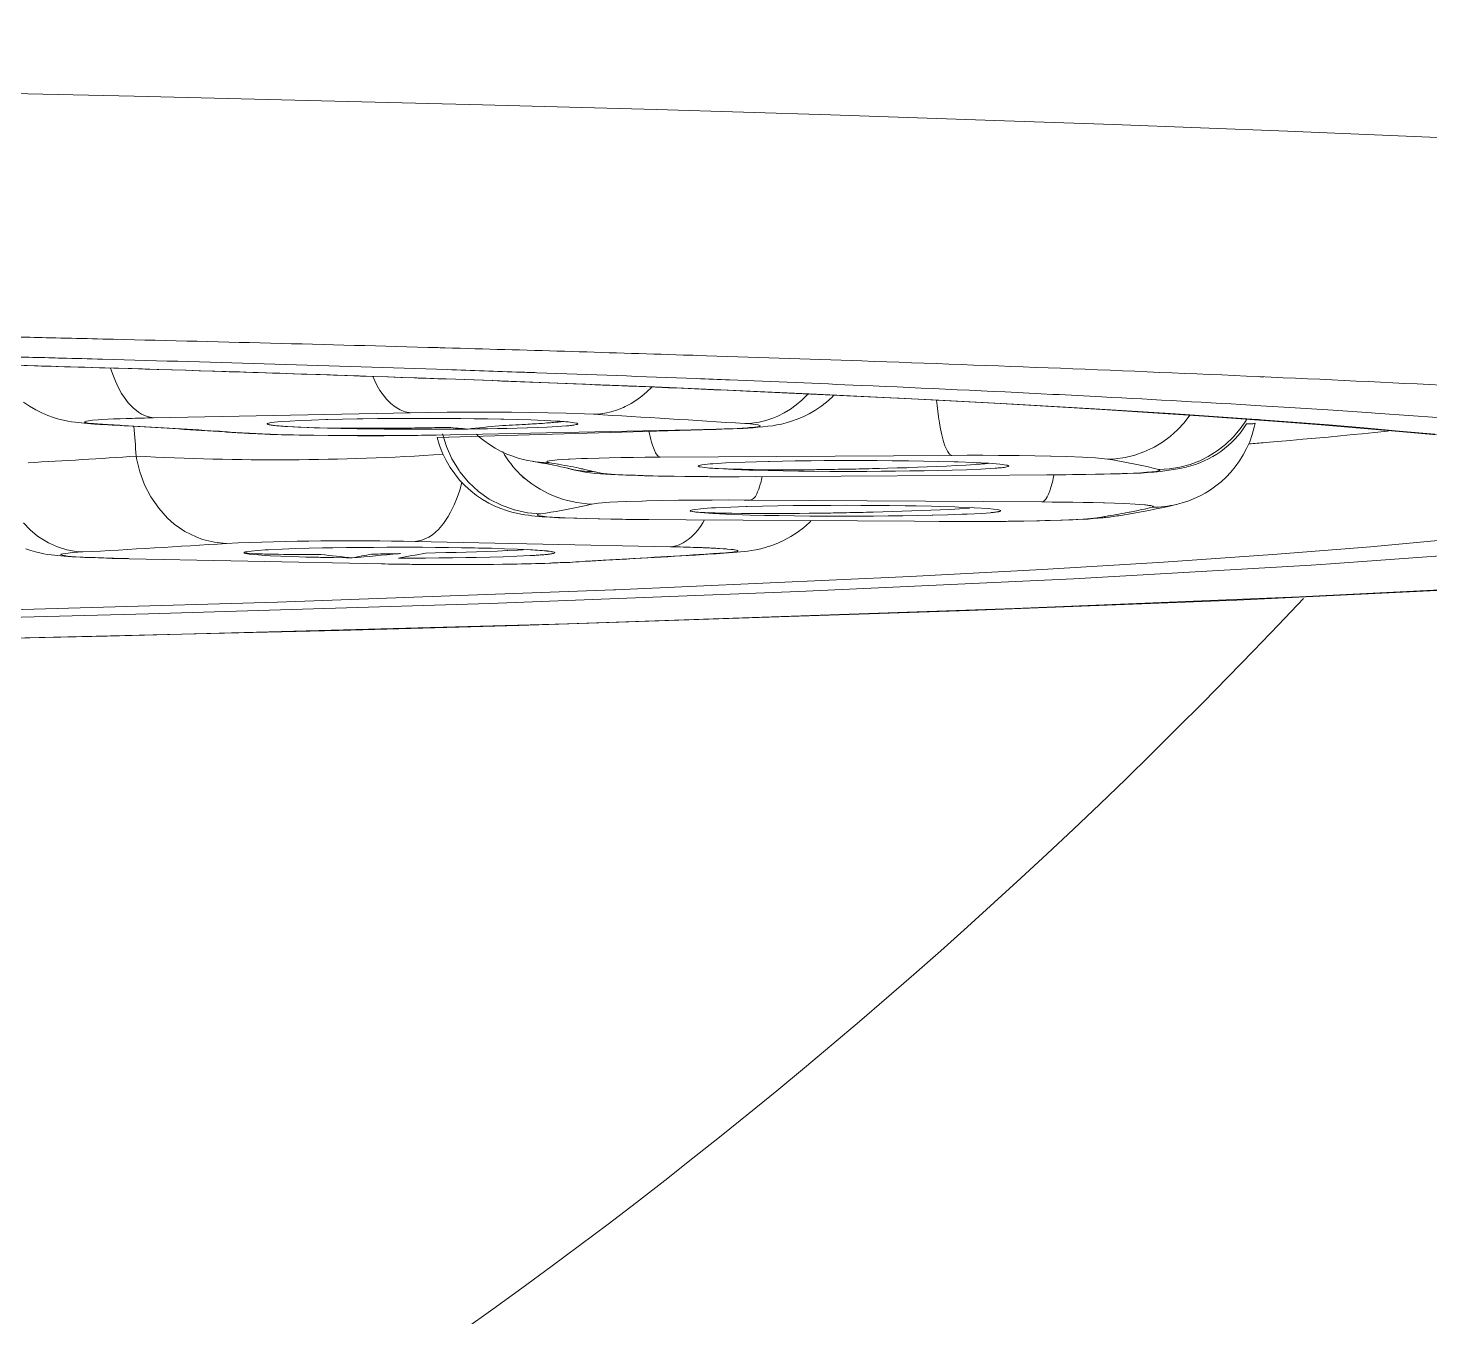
# Model space of a CAD drawing. Extents: x 0 to 1128, y 0 to 827.
# Drawn here: x 286.064 to 289.062, y 468.97 to 471.726 of the extents above; entities that cross this region are included whole.
import ezdxf

# ---------------------------------------------------------------- set-up
doc = ezdxf.new("R2010")
doc.units = 0
doc.header["$LTSCALE"] = 10
doc.header["$MEASUREMENT"] = 0
doc.layers.add('PDF_1', color=7, linetype='CONTINUOUS')
doc.layers.add('PDF_형상', color=7, linetype='CONTINUOUS')

msp = doc.modelspace()

# ---------------------------------------------------------------- linework, layer by layer
at = {"layer": 'PDF_1', "lineweight": 5}
for points in [[(289.129, 471.4892), (288.7569, 471.505), (288.3849, 471.5192), (288.1522, 471.5274), (287.7801, 471.5398), (287.4079, 471.5511), (287.0357, 471.5615), (286.6635, 471.571), (286.2913, 471.5798, 0.005762), (280.0471, 471.6441)], [(286.956, 471.0418, 0.000178), (286.9415, 471.0422, 0.00108), (286.2243, 471.0607), (286.2131, 471.061), (286.2019, 471.0612), (286.1906, 471.0615), (286.1794, 471.0617), (286.1682, 471.062), (286.157, 471.0623), (286.1458, 471.0625), (286.1346, 471.0628), (286.1234, 471.063), (286.1121, 471.0633, 0.000253), (285.9719, 471.0665, 0.000637), (285.8583, 471.069, 0.002618), (285.8377, 471.0694, 0.001055), (284.9504, 471.0867, 0.000427), (284.5317, 471.0936, 0.000218), (284.2079, 471.0984, 0.000429), (283.7075, 471.1051, 0.000171), (283.4948, 471.1076, 0.000336)], [(289.0719, 470.857), (288.9962, 470.864), (288.9204, 470.8707), (288.8446, 470.8769), (288.7687, 470.8828), (288.691, 470.8886), (288.5179, 470.9005), (288.3447, 470.9114), (288.1716, 470.9214), (287.9983, 470.9307), (287.9235, 470.9344), (287.7503, 470.9428), (287.577, 470.9507), (287.4036, 470.9582), (287.2303, 470.9652), (287.057, 470.9718), (286.9584, 470.9754, -0.000914), (287.2763, 470.963, 0.000013), (287.3193, 470.9613, -0.000603), (287.3782, 470.9589, -0.000868), (287.6008, 470.9493), (287.6907, 470.9452), (287.7993, 470.9401), (287.9079, 470.9348), (287.9267, 470.9339), (288.0353, 470.9283), (288.1439, 470.9225), (288.2525, 470.9164), (288.3611, 470.9099), (288.4696, 470.9031), (288.5781, 470.8959), (288.6866, 470.8882), (288.7458, 470.8838), (288.8293, 470.8773), (288.9128, 470.8704), (288.9962, 470.863), (289.0755, 470.8555)], [(289.1078, 470.8908), (289.0263, 470.8967), (288.9448, 470.9023), (288.9368, 470.9029), (288.8552, 470.9083), (288.7737, 470.9135), (288.7002, 470.918, 0.001901), (288.3605, 470.937, 0.000615), (288.2558, 470.9424, 0.001573), (287.8459, 470.9615, 0.000916), (287.5644, 470.9732, -0.000024), (287.4933, 470.976, 0.000851), (287.1524, 470.9886, 0.000484), (287.1183, 470.9898)], [(287.1183, 470.9898, -0.000003), (286.9606, 470.9952, 0.001446), (286.2235, 471.0175, 0.000002), (286.1356, 471.0199, -0.000709), (286.1089, 471.0206, 0.000141), (285.9719, 471.0242, 0.00055), (285.8399, 471.0275, 0.001269), (284.9488, 471.0472, 0.000464), (284.531, 471.055, -0.000623), (284.4727, 471.056, 0.00027), (284.2079, 471.0604, 0.00058), (283.7067, 471.0678, 0.000427), (283.4952, 471.0706, 0.000544), (283.067, 471.0757, 0.000755), (282.2965, 471.0831, 0.000426), (282.0018, 471.0853, 0.000436), (281.8798, 471.0861, 0.000766), (281.0363, 471.0903, -0.000307), (280.9192, 471.0907, 0.000359), (280.8188, 471.091, 0.000553), (280.3963, 471.0918, 0.000308), (280.1069, 471.092)], [(289.5283, 470.9377, 0.003853), (288.6961, 470.9803, 0.00236), (287.8472, 471.0137, 0.000728), (287.4931, 471.0256, 0.000048), (287.4661, 471.0265, 0.000951), (286.956, 471.0418)], [(286.9574, 470.9752, 0.000518), (286.8901, 470.9776, 0.001964), (285.9698, 471.0064, -0.002123), (286.9574, 470.9752)], [(286.0542, 470.9257), (286.0673, 470.9168), (286.0806, 470.909), (286.0939, 470.9025), (286.1065, 470.8971), (286.1186, 470.8929), (286.13, 470.8895), (286.1403, 470.887), (286.1493, 470.8852), (286.1573, 470.8838), (286.1647, 470.8827), (286.1716, 470.8819), (286.1781, 470.8812), (286.1846, 470.8805), (286.1916, 470.88), (286.1988, 470.8794), (286.2067, 470.8789), (286.2175, 470.8782, -0.000917), (286.2877, 470.8742, -0.00197), (286.4846, 470.862, 0.000576), (286.5154, 470.86, -0.003501), (286.5304, 470.8596)], [(286.5145, 470.86), (286.5154, 470.86), (286.5304, 470.8596), (286.5311, 470.8596), (286.5346, 470.8593), (286.5381, 470.8591), (286.541, 470.8589), (286.5444, 470.8587), (286.548, 470.8586), (286.5515, 470.8584), (286.555, 470.8582), (286.5585, 470.858), (286.5621, 470.8579), (286.5656, 470.8577), (286.5824, 470.8571), (286.6133, 470.8561), (286.6441, 470.8554), (286.675, 470.8549), (286.7059, 470.8545), (286.7199, 470.8543), (286.7508, 470.8542), (286.7817, 470.8541), (286.8126, 470.8541), (286.8435, 470.8543), (286.8744, 470.8545, 0.0022), (286.9372, 470.8553), (286.9328, 470.8554), (287.4825, 470.8664), (287.4869, 470.8662, 0.00251), (287.5082, 470.8669, 0.002884), (287.5526, 470.8683), (287.558, 470.8685), (287.5692, 470.8689), (287.5804, 470.8695), (287.5913, 470.8701), (287.6024, 470.8708), (287.6071, 470.8712), (287.6183, 470.8723), (287.6237, 470.873), (287.6275, 470.8738), (287.6295, 470.8746), (287.6299, 470.8754), (287.6286, 470.8761), (287.6286, 470.8761), (287.6255, 470.8769), (287.6207, 470.8776), (287.6143, 470.8784), (287.608, 470.879), (287.5968, 470.8798), (287.6121, 470.8808), (287.6272, 470.8831), (287.6421, 470.8866), (287.6568, 470.8915), (287.6674, 470.8959), (287.6812, 470.9028), (287.6944, 470.9108), (287.7068, 470.9198), (287.7186, 470.9296), (287.7295, 470.9403), (287.7321, 470.9431)], [(287.7874, 470.9406), (287.7835, 470.9366), (287.7715, 470.9259), (287.7592, 470.9163), (287.7467, 470.9079), (287.7341, 470.9006), (287.7215, 470.8944), (287.709, 470.8891), (287.6968, 470.8847), (287.6854, 470.8814), (287.6751, 470.8788), (287.6656, 470.8769), (287.6569, 470.8754, -0.024047), (287.572, 470.8687), (287.5479, 470.8678), (287.5348, 470.8674), (287.5062, 470.8667), (286.9387, 470.8502), (286.9438, 470.8331), (286.9503, 470.8167), (286.958, 470.801), (286.9667, 470.7861), (286.9765, 470.7721), (286.9871, 470.759), (286.9986, 470.747), (287.0107, 470.736), (287.0232, 470.7262), (287.0362, 470.7175), (287.0493, 470.7099), (287.0622, 470.7036), (287.0749, 470.6982), (287.0872, 470.6939), (287.0986, 470.6906), (287.1088, 470.6881), (287.1181, 470.6862), (287.1267, 470.6848), (287.1344, 470.6837), (287.1415, 470.6828), (287.1486, 470.6821), (287.156, 470.6814), (287.1634, 470.6808), (287.1713, 470.6802), (287.1799, 470.6797), (287.189, 470.6792), (287.1987, 470.6787), (287.2091, 470.6783), (287.2321, 470.6774), (287.2578, 470.6766), (287.286, 470.6759), (287.3166, 470.6753), (287.3494, 470.6749), (288.0814, 470.6704), (288.1195, 470.6705), (288.1558, 470.6708), (288.1899, 470.6713), (288.2212, 470.6719), (288.2498, 470.6726), (288.2755, 470.6733), (288.2982, 470.6742, 0.02206), (288.3847, 470.681), (288.3844, 470.681), (288.3801, 470.6804, -0.040495), (288.3501, 470.6785)], [(286.3325, 470.8922, 0.002496), (286.2807, 470.8909), (286.2739, 470.8907), (286.261, 470.8903), (286.2481, 470.8897), (286.2473, 470.8897), (286.2346, 470.8891), (286.2216, 470.8884), (286.2144, 470.8878), (286.2019, 470.8869), (286.1895, 470.8853), (286.1863, 470.8846), (286.1849, 470.8836), (286.1867, 470.8824), (286.188, 470.8819), (286.1925, 470.8811), (286.1989, 470.8804), (286.2042, 470.8798), (286.2298, 470.878, 0.000411), (286.2653, 470.876, -0.001931), (286.4674, 470.8638, -0.000672), (286.5147, 470.86), (286.5367, 470.8587), (286.5587, 470.8577), (286.582, 470.8568), (286.6063, 470.8561), (286.6318, 470.8555), (286.6582, 470.855), (286.7127, 470.8543), (286.7688, 470.854), (286.8254, 470.854), (286.8813, 470.8545), (286.9328, 470.8552)], [(286.9055, 470.8707, -0.001679), (286.8478, 470.87), (286.8298, 470.8699), (286.8069, 470.8698), (286.784, 470.8698), (286.7611, 470.8699), (286.7382, 470.8701), (286.7153, 470.8704), (286.7103, 470.8704), (286.6874, 470.8709), (286.6645, 470.8715), (286.6416, 470.8723), (286.6188, 470.8735), (286.6014, 470.8748), (286.5883, 470.8761), (286.5797, 470.8774), (286.577, 470.8781), (286.5756, 470.8788), (286.5753, 470.8794), (286.5762, 470.8801), (286.5782, 470.8808), (286.5814, 470.8815), (286.5857, 470.8822), (286.5911, 470.8828), (286.6053, 470.8841), (286.6237, 470.8853), (286.646, 470.8864), (286.6701, 470.8874), (286.7013, 470.8884), (286.7056, 470.8885), (286.7368, 470.8892), (286.7681, 470.8898), (286.7802, 470.89), (286.8114, 470.8904), (286.8426, 470.8906, -0.00241), (286.9096, 470.8909), (286.9321, 470.8909), (286.9607, 470.8907), (286.9894, 470.8905), (287.0181, 470.8902), (287.0468, 470.8898), (287.0754, 470.8893), (287.0816, 470.8892), (287.1103, 470.8885), (287.139, 470.8877), (287.1676, 470.8866), (287.1963, 470.885), (287.197, 470.885), (287.2014, 470.8847), (287.2057, 470.8844), (287.2101, 470.8841), (287.2145, 470.8837), (287.2149, 470.8837), (287.2194, 470.8833), (287.2237, 470.8829), (287.228, 470.8823), (287.2319, 470.8816), (287.2365, 470.8809), (287.2376, 470.8807), (287.2398, 470.8793), (287.2384, 470.8782), (287.2383, 470.8782), (287.236, 470.8776), (287.2337, 470.8771), (287.2335, 470.877), (287.2312, 470.8766), (287.2287, 470.8763), (287.2262, 470.876), (287.2256, 470.876), (287.2232, 470.8757), (287.2207, 470.8754), (287.2183, 470.8752), (287.2159, 470.875), (287.1956, 470.8735), (287.1745, 470.8723), (287.1533, 470.8714), (287.1321, 470.8707), (287.1313, 470.8707), (287.1101, 470.8701), (287.089, 470.8696), (287.0678, 470.8692), (287.0466, 470.8688), (287.0255, 470.8685), (287.0043, 470.8682, -0.001745), (286.9631, 470.8718, -0.001832), (286.9055, 470.8707)], [(286.2908, 470.8741, 0.000898), (286.2956, 470.8102, 0.029387), (286.9517, 470.8141)], [(287.2073, 470.8843), (287.2067, 470.8842), (287.2034, 470.8838), (287.2002, 470.8835), (287.1976, 470.8832), (287.1944, 470.8829), (287.1912, 470.8826), (287.188, 470.8823), (287.1847, 470.8821), (287.1815, 470.8818), (287.1783, 470.8815), (287.175, 470.8813), (287.1737, 470.8812), (287.1691, 470.8808), (287.1644, 470.8804), (287.161, 470.8802), (287.1563, 470.8799), (287.1517, 470.8796), (287.147, 470.8793), (287.1423, 470.879), (287.1376, 470.8787), (287.1329, 470.8784), (287.1282, 470.8781, -0.004018), (287.0717, 470.8754, -0.0032), (287.0043, 470.8682, -0.002613), (286.9055, 470.8677), (286.883, 470.8677), (286.8543, 470.8679), (286.8257, 470.8681), (286.797, 470.8684), (286.7683, 470.8688), (286.7396, 470.8693), (286.7334, 470.8694), (286.7047, 470.87), (286.6761, 470.8709), (286.6474, 470.872), (286.6188, 470.8735), (286.6179, 470.8736), (286.6135, 470.8739), (286.6091, 470.8742), (286.6047, 470.8745), (286.6003, 470.8749), (286.5999, 470.875), (286.5954, 470.8754), (286.5909, 470.8759), (286.5867, 470.8764), (286.5829, 470.8771), (286.5783, 470.8781), (286.577, 470.8785), (286.5753, 470.8799)], [(287.223, 470.7829, 0.054996), (287.3102, 470.7713), (287.3422, 470.7698), (287.3545, 470.7693), (287.3815, 470.7685), (287.4119, 470.7677), (287.4456, 470.7671), (287.4823, 470.7666), (287.5215, 470.7663), (287.5628, 470.7662), (288.283, 470.7703), (288.3262, 470.7709), (288.3652, 470.7717), (288.3998, 470.7727), (288.4153, 470.7733), (288.4296, 470.7738, 0.049108), (288.5408, 470.7866, 0.196681), (288.6697, 470.8791), (288.6715, 470.8791), (288.6734, 470.8791), (288.6752, 470.8791), (288.6771, 470.8792), (288.6776, 470.8792), (288.6795, 470.8793), (288.6814, 470.8794), (288.6832, 470.8796), (288.6833, 470.8796), (288.6851, 470.8798), (288.6868, 470.8801), (288.6881, 470.8808), (288.6881, 470.8808), (288.6862, 470.872), (288.6818, 470.8563), (288.6764, 470.8412), (288.6699, 470.8267), (288.6626, 470.813), (288.6545, 470.7999), (288.6456, 470.7876), (288.636, 470.776), (288.6258, 470.7654), (288.6151, 470.7556), (288.604, 470.7466), (288.5925, 470.7384), (288.5809, 470.7313), (288.5692, 470.7249), (288.5575, 470.7195), (288.5461, 470.715), (288.5351, 470.7112), (288.5245, 470.7082), (288.5206, 470.7072), (288.5202, 470.7071), (288.5166, 470.7062), (288.5048, 470.7034), (288.4929, 470.7008), (288.4846, 470.6991), (288.4727, 470.6966), (288.4607, 470.6942), (288.4488, 470.6919), (288.4368, 470.6897), (288.4248, 470.6876), (288.4128, 470.6856), (288.4008, 470.6836, -0.001918), (288.3844, 470.681)], [(288.9783, 470.8648), (288.9706, 470.8639), (288.9437, 470.8611), (288.9168, 470.8583), (288.8977, 470.8563), (288.8708, 470.8537), (288.8439, 470.8511), (288.817, 470.8486), (288.7901, 470.8462), (288.7632, 470.8437), (288.7363, 470.8414), (288.7093, 470.8391, -0.004179), (288.6923, 470.8377, -0.000988), (288.6757, 470.8363)], [(287.0229, 470.857), (287.0269, 470.8532), (287.0386, 470.8435), (287.0508, 470.8348), (287.0632, 470.8272), (287.0756, 470.8205), (287.0881, 470.8147), (287.1005, 470.8099), (287.1121, 470.8061), (287.1229, 470.8032), (287.133, 470.8009), (287.142, 470.7992), (287.1443, 470.7988, 0.042369), (287.1799, 470.7961)], [(286.0643, 470.7961, 0.002373), (286.2956, 470.8102), (286.2965, 470.8049), (286.3033, 470.7767), (286.3136, 470.7492), (286.3271, 470.7231), (286.3436, 470.6989), (286.3625, 470.6778), (286.377, 470.6649), (286.3995, 470.6494), (286.4234, 470.6374), (286.4371, 470.6323), (286.4628, 470.6261), (286.4882, 470.6236, -0.002842), (286.1811, 470.6053)], [(287.0793, 470.82, 0.068745), (287.1168, 470.7711, 0.179883), (287.2697, 470.7077)], [(288.2438, 470.77), (288.2425, 470.7701), (288.2483, 470.7702), (288.2729, 470.7704), (288.2974, 470.7707), (288.322, 470.7711), (288.3465, 470.7715), (288.3546, 470.7717), (288.3791, 470.7723), (288.4037, 470.7731), (288.4282, 470.7741), (288.4436, 470.7749), (288.4567, 470.7758), (288.4674, 470.7767), (288.4756, 470.7776), (288.4812, 470.7785), (288.4818, 470.7786), (288.4842, 470.7795), (288.4845, 470.7805), (288.483, 470.7813), (288.4822, 470.7815), (288.4811, 470.7817), (288.4703, 470.7845), (288.4594, 470.7871), (288.4495, 470.7894), (288.4386, 470.7917), (288.4276, 470.794), (288.4166, 470.7962), (288.4057, 470.7982), (288.3946, 470.8002), (288.3836, 470.8021), (288.3725, 470.804), (288.3464, 470.8068), (288.3298, 470.8076), (288.3187, 470.808), (288.2853, 470.8093), (288.252, 470.8103), (288.2503, 470.8104), (288.2169, 470.8111), (288.1836, 470.8115), (288.1502, 470.8118), (288.1393, 470.8119), (288.1059, 470.812), (288.0725, 470.8121), (288.0392, 470.8119), (287.4156, 470.8082), (287.4088, 470.8082), (287.3839, 470.808), (287.3589, 470.8077), (287.3565, 470.8076), (287.3315, 470.8072), (287.3065, 470.8068), (287.2856, 470.8062), (287.2606, 470.8055), (287.2479, 470.805), (287.223, 470.8039), (287.2202, 470.8038), (287.1953, 470.8021), (287.1855, 470.8012), (287.1785, 470.8002), (287.175, 470.7992), (287.1734, 470.7981), (287.1749, 470.7972), (287.1799, 470.7961), (287.1844, 470.7953), (287.1907, 470.7943), (287.197, 470.7932), (287.1988, 470.7929), (287.2051, 470.7918), (287.2113, 470.7906), (287.2176, 470.7895), (287.2238, 470.7883), (287.2301, 470.7871), (287.2364, 470.7858), (287.2426, 470.7845), (287.2446, 470.7841), (287.2476, 470.7834), (287.2507, 470.7828), (287.2517, 470.7826), (287.2548, 470.7819), (287.2578, 470.7812), (287.2608, 470.7804), (287.2638, 470.7798), (287.2668, 470.779), (287.2698, 470.7783), (287.2728, 470.7775, -0.059633), (287.2231, 470.7829), (287.2183, 470.7842), (287.211, 470.786), (287.2036, 470.7877), (287.1962, 470.7893), (287.1888, 470.7909), (287.1813, 470.7923), (287.1739, 470.7937), (287.1677, 470.7948), (287.1603, 470.7961), (287.1528, 470.7974), (287.1454, 470.7987), (287.1441, 470.7989)], [(288.1185, 470.7949), (288.1157, 470.7946), (288.1128, 470.7944), (288.1098, 470.7941), (288.107, 470.7939), (288.104, 470.7937), (288.1011, 470.7934), (288.0983, 470.7932), (288.0974, 470.7932), (288.0945, 470.793), (288.0916, 470.7928), (288.0895, 470.7926), (288.0691, 470.7913), (288.0486, 470.7901), (288.0281, 470.789), (288.0076, 470.7881), (287.9871, 470.7872), (287.9666, 470.7864), (287.9461, 470.7857), (287.9433, 470.7856), (287.9228, 470.785), (287.9023, 470.7844), (287.8846, 470.7839, -0.001818), (287.827, 470.7826, -0.002093), (287.7655, 470.7817), (287.7505, 470.7815), (287.7241, 470.7813), (287.6977, 470.7813), (287.6712, 470.7813), (287.6706, 470.7813), (287.6441, 470.7813), (287.6177, 470.7816), (287.5913, 470.7821), (287.5858, 470.7823), (287.5594, 470.7831), (287.5329, 470.7841), (287.5213, 470.7847), (287.5015, 470.7872), (287.5007, 470.7874), (287.4977, 470.7884), (287.4969, 470.7895), (287.4983, 470.7904), (287.4993, 470.7906), (287.5047, 470.7917), (287.5229, 470.7937), (287.5247, 470.7938), (287.5287, 470.7941), (287.556, 470.7958), (287.5756, 470.7967), (287.5976, 470.7975), (287.6217, 470.7982), (287.6478, 470.7989), (287.6497, 470.7989), (287.6772, 470.7995), (287.7047, 470.8), (287.7113, 470.8), (287.7389, 470.8003), (287.7664, 470.8006, -0.001995), (287.8311, 470.8008), (287.8469, 470.8008), (287.8795, 470.8006), (287.9121, 470.8004), (287.9446, 470.8), (287.9465, 470.8), (287.9791, 470.7995), (288.0116, 470.7988), (288.0442, 470.798), (288.0527, 470.7978), (288.0853, 470.7966), (288.1178, 470.7949), (288.142, 470.7931), (288.1566, 470.7911), (288.1567, 470.7911), (288.1571, 470.791), (288.1575, 470.7909), (288.1579, 470.7908), (288.1582, 470.7908), (288.1586, 470.7906), (288.159, 470.7906), (288.1594, 470.7904), (288.1598, 470.7903), (288.1601, 470.7901), (288.1613, 470.7892), (288.1599, 470.7881), (288.1595, 470.788), (288.1568, 470.7873), (288.1542, 470.7868), (288.1539, 470.7867), (288.1512, 470.7863), (288.1483, 470.786), (288.1454, 470.7856), (288.1446, 470.7856), (288.1418, 470.7853), (288.1389, 470.785), (288.136, 470.7847), (288.1332, 470.7845), (288.1322, 470.7844), (288.1017, 470.7824), (288.071, 470.781), (288.0404, 470.7801), (288.0098, 470.7795), (287.9801, 470.7789), (287.9495, 470.7785), (287.9189, 470.7781), (287.8882, 470.7778), (287.8576, 470.7776), (287.827, 470.7776), (287.8112, 470.7776), (287.7786, 470.7777), (287.746, 470.7779), (287.7135, 470.7783), (287.7116, 470.7783), (287.6791, 470.7788), (287.6465, 470.7795), (287.6139, 470.7804), (287.6054, 470.7806), (287.5728, 470.7817), (287.5403, 470.7835), (287.5162, 470.7853), (287.5015, 470.7872), (287.5011, 470.7873), (287.5006, 470.7875), (287.5001, 470.7875), (287.4996, 470.7877), (287.4991, 470.7878), (287.4986, 470.788), (287.4981, 470.7882), (287.498, 470.7882), (287.4975, 470.7885), (287.4971, 470.7888), (287.4969, 470.7892)], [(287.3904, 470.6745), (287.3918, 470.6747), (287.3671, 470.6748), (287.3423, 470.6751), (287.3353, 470.6752), (287.3106, 470.6756), (287.2858, 470.6761), (287.2832, 470.6762), (287.2585, 470.6768), (287.2377, 470.6774), (287.213, 470.6784), (287.2007, 470.679), (287.1858, 470.6799), (287.1736, 470.6808), (287.1641, 470.6818), (287.1576, 470.6828), (287.1571, 470.6828), (287.1539, 470.6838), (287.1531, 470.6848), (287.1545, 470.6857), (287.1553, 470.6859), (287.1604, 470.6869), (287.1714, 470.6886), (287.1824, 470.6904), (287.1933, 470.6922), (287.2043, 470.6941), (287.2153, 470.6961), (287.2262, 470.6982), (287.2371, 470.7004), (287.247, 470.7025), (287.2579, 470.7049), (287.2687, 470.7075), (287.2697, 470.7077), (287.2831, 470.7097), (287.2835, 470.7097), (287.3083, 470.7116), (287.3423, 470.7132), (287.3433, 470.7132), (287.3773, 470.7143), (287.3869, 470.7146), (287.4209, 470.7153), (287.455, 470.7159), (287.4891, 470.7162), (287.4931, 470.7162), (287.5272, 470.7164), (287.5612, 470.7165), (287.5953, 470.7164), (287.6099, 470.7163), (288.2322, 470.7124), (288.2353, 470.7136), (288.238, 470.7158), (288.2403, 470.7186), (288.2413, 470.72), (288.2432, 470.723), (288.2448, 470.7261), (288.2463, 470.7292), (288.2476, 470.7323), (288.2487, 470.7355), (288.2498, 470.7387), (288.2504, 470.7404, 0.013738), (288.2544, 470.7543, 0.01196), (288.258, 470.7701)], [(288.2322, 470.7124), (288.2541, 470.7122), (288.2761, 470.7119), (288.298, 470.7116), (288.32, 470.7112), (288.3419, 470.7108), (288.3638, 470.7102), (288.3657, 470.7102), (288.3876, 470.7096), (288.4096, 470.7088), (288.4315, 470.7076), (288.4515, 470.7061), (288.4538, 470.7058), (288.4562, 470.7055), (288.4585, 470.7052), (288.4607, 470.705), (288.4626, 470.7048), (288.4647, 470.7046), (288.4669, 470.7043), (288.469, 470.7035), (288.4693, 470.7034), (288.4708, 470.7022), (288.4693, 470.7013), (288.4678, 470.7009, -0.005939), (288.4459, 470.6959), (288.4422, 470.6951), (288.4385, 470.6943), (288.4347, 470.6935), (288.431, 470.6928), (288.4273, 470.692), (288.4235, 470.6913), (288.4198, 470.6906), (288.4184, 470.6903), (288.4147, 470.6896), (288.4109, 470.6888), (288.4085, 470.6884), (288.4027, 470.6873), (288.3969, 470.6863), (288.3911, 470.6852), (288.3852, 470.6842), (288.3794, 470.6832), (288.3735, 470.6823), (288.3677, 470.6813), (288.3656, 470.681), (288.3598, 470.68), (288.354, 470.6791), (288.3501, 470.6785), (288.3223, 470.6757), (288.3061, 470.6749), (288.2725, 470.6736), (288.2389, 470.6725), (288.2273, 470.6722), (288.1937, 470.6715), (288.1601, 470.671), (288.1264, 470.6707), (288.125, 470.6707), (288.0914, 470.6705), (288.0577, 470.6705), (288.0241, 470.6706), (288.014, 470.6707), (288.0126, 470.6705)], [(287.7906, 470.6888, -0.00055), (287.7521, 470.6882), (287.7343, 470.688), (287.714, 470.6878), (287.6937, 470.6876), (287.6912, 470.6876), (287.6708, 470.6875), (287.6505, 470.6874), (287.6302, 470.6874), (287.6098, 470.6875), (287.5895, 470.6877), (287.5692, 470.688), (287.5489, 470.6884), (287.5473, 470.6884), (287.5403, 470.6886), (287.5334, 470.6888), (287.5264, 470.689), (287.5195, 470.6893), (287.5187, 470.6893), (287.5117, 470.6896), (287.5047, 470.69), (287.4978, 470.6904), (287.497, 470.6905), (287.4901, 470.6911), (287.4845, 470.6919), (287.481, 470.6927), (287.4798, 470.6935)], [(288.0772, 470.6987), (288.0768, 470.6987), (288.0562, 470.6975), (288.0356, 470.6965), (288.0155, 470.6955), (287.9949, 470.6946), (287.9744, 470.6938), (287.9538, 470.6931), (287.9332, 470.6924), (287.9126, 470.6917), (287.892, 470.6911), (287.8714, 470.6906, -0.001131), (287.8144, 470.6893)], [(286.0594, 470.6122), (286.0701, 470.6086), (286.0803, 470.6056), (286.0897, 470.6034), (286.0982, 470.6016), (286.106, 470.6003), (286.1134, 470.5992), (286.1205, 470.5983), (286.1273, 470.5976), (286.1344, 470.5969), (286.1418, 470.5963), (286.1495, 470.5957), (286.1576, 470.5952), (286.1664, 470.5947), (286.1756, 470.5942), (286.1855, 470.5937), (286.1961, 470.5933), (286.2189, 470.5925), (286.2442, 470.5917), (286.8245, 470.5799), (286.82, 470.5798, 0.001747), (286.88, 470.5791), (286.8997, 470.5789), (286.9296, 470.5786), (286.9595, 470.5786), (286.9697, 470.5786), (286.9996, 470.5786), (287.0296, 470.5787), (287.0595, 470.5789), (287.0894, 470.5793), (287.1193, 470.5799), (287.1492, 470.5806), (287.1791, 470.5816), (287.1819, 470.5817), (287.1857, 470.5818), (287.1894, 470.582), (287.1904, 470.582), (287.1942, 470.5822), (287.1979, 470.5823), (287.2017, 470.5825), (287.2054, 470.5827), (287.2091, 470.5829), (287.2129, 470.583), (287.2166, 470.5832), (287.2287, 470.5835, -0.000022), (287.2555, 470.5854, 0.001736), (287.4913, 470.5988, 0.000457), (287.5617, 470.6033), (287.5721, 470.604), (287.5876, 470.6053), (287.6031, 470.6072), (287.6113, 470.6084), (287.6204, 470.61), (287.6309, 470.6123), (287.6425, 470.6154), (287.6548, 470.6194), (287.6677, 470.6244), (287.6812, 470.6307), (287.6949, 470.6382), (287.7086, 470.6469), (287.7221, 470.6571), (287.7351, 470.6686), (287.7386, 470.6723)], [(286.5261, 470.6045), (286.5276, 470.6037), (286.528, 470.6037), (286.5335, 470.6029), (286.5424, 470.6022), (286.5532, 470.6016), (286.5547, 470.6016), (286.5655, 470.6012), (286.5702, 470.601), (286.5811, 470.6008), (286.5888, 470.6006), (286.5996, 470.6004), (286.6105, 470.6003), (286.6214, 470.6001), (286.6322, 470.6), (286.6344, 470.6, 0.002309), (286.6903, 470.5999, 0.001376), (286.7576, 470.5928, 0.002618), (286.8563, 470.6017, -0.000883), (286.8369, 470.6014, -0.000841), (286.7986, 470.6008, -0.000857), (286.7576, 470.5928), (286.7455, 470.5929), (286.7176, 470.5933), (286.6897, 470.5938), (286.6861, 470.5939), (286.6582, 470.5945), (286.6304, 470.5954), (286.6048, 470.5963), (286.5823, 470.5973), (286.5634, 470.5985), (286.5482, 470.5997), (286.5368, 470.6009), (286.5295, 470.6022), (286.5274, 470.6028), (286.5262, 470.6034), (286.5262, 470.6041), (286.5272, 470.6047), (286.5292, 470.6054), (286.5323, 470.606), (286.5415, 470.6073), (286.5547, 470.6085), (286.5716, 470.6096), (286.5785, 470.6101), (286.6074, 470.6115), (286.6363, 470.6125), (286.6651, 470.6133), (286.694, 470.6139), (286.716, 470.6143), (286.7449, 470.6147), (286.7738, 470.615), (286.8026, 470.6152), (286.8315, 470.6154), (286.8604, 470.6154), (286.88, 470.6154), (286.9078, 470.6153), (286.9356, 470.6151), (286.9634, 470.6148), (286.9912, 470.6144), (287.0191, 470.614), (287.0273, 470.6138), (287.0552, 470.6132), (287.0829, 470.6124), (287.1107, 470.6114), (287.1385, 470.61), (287.1429, 470.6098), (287.1481, 470.6095), (287.1533, 470.6092), (287.1584, 470.6088), (287.1635, 470.6084), (287.1687, 470.608), (287.1738, 470.6075), (287.174, 470.6074), (287.1791, 470.6068), (287.1843, 470.6061), (287.1847, 470.606), (287.1897, 470.6047), (287.1897, 470.6046), (287.1899, 470.6046), (287.1899, 470.6045), (287.1901, 470.6044), (287.1902, 470.6044), (287.1902, 470.6043), (287.1904, 470.6042), (287.1904, 470.6041), (287.1905, 470.6041), (287.1905, 470.6039), (287.1905, 470.6038), (287.1895, 470.6028), (287.1878, 470.6023), (287.1862, 470.6019), (287.1856, 470.6018), (287.1839, 470.6015), (287.1821, 470.6012), (287.1803, 470.6009), (287.1785, 470.6007), (287.1766, 470.6005), (287.1748, 470.6003), (287.1729, 470.6001), (287.1727, 470.6), (287.1699, 470.5998), (287.1671, 470.5995), (287.1646, 470.5993), (287.1618, 470.5991), (287.159, 470.5989), (287.1562, 470.5987), (287.1534, 470.5985), (287.1506, 470.5983), (287.1478, 470.5981), (287.145, 470.5979), (287.1381, 470.5975), (287.1093, 470.5962), (287.0804, 470.5951), (287.0515, 470.5943), (287.0226, 470.5937), (287.0007, 470.5934), (286.9718, 470.5929), (286.9429, 470.5926), (286.914, 470.5924), (286.8851, 470.5923), (286.8562, 470.5922, 0.000606), (286.9139, 470.6028), (286.9358, 470.6033), (286.9577, 470.6039), (286.9796, 470.6044), (287.0014, 470.605), (287.0233, 470.6057), (287.0452, 470.6065), (287.0671, 470.6073), (287.089, 470.6082), (287.0898, 470.6083), (287.1116, 470.6093), (287.1327, 470.6103)], [(286.82, 470.5798), (286.8853, 470.5789), (286.9497, 470.5784), (287.0149, 470.5785), (287.079, 470.5791), (287.1103, 470.5796), (287.1404, 470.5802), (287.1695, 470.581), (287.1973, 470.582), (287.2229, 470.5831), (287.2292, 470.5835, 0.002351), (287.2555, 470.5854), (287.2594, 470.5856), (287.2632, 470.5858), (287.267, 470.586), (287.2709, 470.5863), (287.2747, 470.5865), (287.2785, 470.5867), (287.2824, 470.5869), (287.2862, 470.5871), (287.29, 470.5873), (287.2939, 470.5876, 0.001772), (287.5128, 470.6007, 0.002121), (287.5474, 470.603)]]:
    msp.add_lwpolyline(points, format="xyb", dxfattribs=at)
for points in [[(287.3977, 470.9578), (287.3877, 470.9479), (287.377, 470.9387), (287.3657, 470.9303), (287.3537, 470.9228), (287.3412, 470.9162), (287.3377, 470.9145), (287.3246, 470.9092), (287.3111, 470.9051), (287.2973, 470.9021), (287.2833, 470.9002), (287.2731, 470.8997), (287.2542, 470.9007), (287.2152, 470.9022), (287.1761, 470.9032), (287.137, 470.9038), (287.0979, 470.9042), (287.0777, 470.9043), (287.0386, 470.9045), (286.9995, 470.9044), (286.9605, 470.9042), (286.9213, 470.9038), (286.8822, 470.9031), (286.3325, 470.8922), (286.3187, 470.8949), (286.307, 470.8999), (286.3002, 470.904), (286.2887, 470.9133), (286.2786, 470.9241), (286.2697, 470.9362), (286.2644, 470.9444), (286.2572, 470.9574), (286.251, 470.9708), (286.2455, 470.9845), (286.2407, 470.9984)], [(286.8012, 470.9806), (286.8055, 470.9711), (286.8108, 470.9608), (286.8167, 470.9507), (286.8234, 470.941), (286.8308, 470.932), (286.8392, 470.9236), (286.8401, 470.9228), (286.8496, 470.9154), (286.8599, 470.9094), (286.8708, 470.9052), (286.8822, 470.9031)], [(288.007, 470.9297), (288.0081, 470.9188), (288.0095, 470.9064), (288.0111, 470.894), (288.013, 470.8817), (288.0132, 470.8807), (288.0154, 470.8683), (288.018, 470.8561), (288.021, 470.8441), (288.0211, 470.8439), (288.0247, 470.8322), (288.03, 470.8206), (288.0344, 470.8146), (288.0392, 470.8119)], [(288.3725, 470.804), (288.3898, 470.8048), (288.4103, 470.8077), (288.4305, 470.8125), (288.4501, 470.8192), (288.469, 470.8279), (288.472, 470.8294), (288.4898, 470.8401), (288.5066, 470.8524), (288.522, 470.8663), (288.5361, 470.8814), (288.5487, 470.8977)], [(288.6702, 470.8893), (288.6686, 470.8868), (288.6559, 470.8683), (288.6412, 470.851), (288.6248, 470.8353), (288.6069, 470.8213), (288.5877, 470.8092), (288.57, 470.8004), (288.5488, 470.7923), (288.5269, 470.7864), (288.5046, 470.7828), (288.4822, 470.7815)], [(286.2175, 470.8782), (286.2298, 470.878)], [(287.1604, 470.6869), (287.1325, 470.689), (287.1044, 470.6951), (287.1039, 470.6952), (287.0764, 470.7052), (287.0505, 470.7186), (287.0272, 470.735), (287.0063, 470.7543), (286.9876, 470.7769), (286.9859, 470.7792), (286.9707, 470.8042), (286.9587, 470.8307), (286.9503, 470.8583)], [(287.4156, 470.8082), (287.4112, 470.8107), (287.4095, 470.8124), (287.4061, 470.8175), (287.4034, 470.8231), (287.4014, 470.828), (287.3994, 470.8339), (287.3975, 470.8398), (287.3959, 470.8459), (287.3944, 470.852), (287.3931, 470.8582), (287.3919, 470.8643)], [(287.6202, 470.7663), (287.6189, 470.7664), (287.5851, 470.7663), (287.5514, 470.7663), (287.5177, 470.7664), (287.5021, 470.7666), (287.4684, 470.7669), (287.4346, 470.7674), (287.4009, 470.7682), (287.3965, 470.7683), (287.3628, 470.7693), (287.3533, 470.7697), (287.3196, 470.7713), (287.319, 470.7713), (287.2948, 470.7732), (287.2939, 470.7733), (287.2817, 470.7752)], [(287.5108, 470.6742), (287.5071, 470.6679), (287.5018, 470.6598), (287.4961, 470.652), (287.4899, 470.6447), (287.483, 470.6379), (287.4756, 470.6317), (287.4737, 470.6303), (287.4654, 470.6251), (287.4566, 470.6208), (287.4474, 470.6179), (287.4379, 470.6165), (286.8921, 470.6276), (286.9062, 470.6303), (286.921, 470.6369), (286.929, 470.6421), (286.9418, 470.6534), (286.9528, 470.6665), (286.9624, 470.6809), (286.9679, 470.6907), (286.9754, 470.706), (286.9818, 470.7217), (286.9872, 470.7378), (286.9918, 470.7542)], [(287.6099, 470.7163), (287.6111, 470.7166), (287.6157, 470.7195), (287.6194, 470.7241), (287.6223, 470.7296), (287.6243, 470.734), (287.6265, 470.7394), (287.6284, 470.7447), (287.63, 470.75), (287.6315, 470.7553), (287.6328, 470.7607), (287.6341, 470.7661)], [(288.1442, 470.6935), (288.1442, 470.6934), (288.1441, 470.6933), (288.144, 470.6932), (288.1439, 470.693), (288.1439, 470.693), (288.1437, 470.6929), (288.1436, 470.6928), (288.1435, 470.6928), (288.1433, 470.6927), (288.1432, 470.6926), (288.1431, 470.6925), (288.1427, 470.6924), (288.1423, 470.6923), (288.1423, 470.6922), (288.1418, 470.6921), (288.1414, 470.692), (288.141, 470.6919), (288.1405, 470.6918), (288.1401, 470.6917), (288.1397, 470.6916), (288.1392, 470.6915), (288.1388, 470.6914), (288.1373, 470.6912), (288.1356, 470.6909), (288.1354, 470.6909), (288.1337, 470.6906), (288.1321, 470.6904), (288.1304, 470.6902), (288.1287, 470.69), (288.127, 470.6898), (288.1253, 470.6897), (288.1236, 470.6895), (288.1219, 470.6893), (288.1034, 470.6879), (288.0722, 470.6863), (288.0614, 470.6859), (288.0302, 470.6848), (287.999, 470.6839), (287.9972, 470.6839), (287.966, 470.6832), (287.9347, 470.6827), (287.9035, 470.6823), (287.8723, 470.6821), (287.8411, 470.682), (287.8099, 470.6819), (287.7999, 470.6819), (287.7677, 470.682), (287.7356, 470.6822), (287.7031, 470.6825), (287.6697, 470.683), (287.6393, 470.6836), (287.6081, 470.6844), (287.5917, 470.6848), (287.5562, 470.6861), (287.5287, 470.6876), (287.4923, 470.6905), (287.4814, 470.6925), (287.4799, 470.6937), (287.4851, 470.6956), (287.5086, 470.6984), (287.5253, 470.6994), (287.5342, 470.6998), (287.5671, 470.7012), (287.6, 470.7025), (287.6016, 470.7025), (287.6345, 470.7034), (287.6674, 470.704), (287.7003, 470.7044), (287.7153, 470.7046), (287.7482, 470.7049), (287.7811, 470.705), (287.814, 470.7051), (287.8448, 470.705), (287.8779, 470.7049), (287.9063, 470.7046), (287.9394, 470.7042), (287.963, 470.7038), (287.9961, 470.7031), (288.0128, 470.7028), (288.0458, 470.7017), (288.0538, 470.7015), (288.0869, 470.7), (288.1176, 470.6981), (288.1288, 470.697), (288.137, 470.6959), (288.1421, 470.6948), (288.1423, 470.6948), (288.1442, 470.6937)], [(286.274, 470.5912), (286.2672, 470.5913), (286.2604, 470.5915), (286.2535, 470.5917), (286.2467, 470.5919), (286.2399, 470.592), (286.2331, 470.5923), (286.2263, 470.5925), (286.2212, 470.5926), (286.2144, 470.5929), (286.2076, 470.5932), (286.2059, 470.5932), (286.1939, 470.5937), (286.1819, 470.5943), (286.1779, 470.5945), (286.166, 470.5952), (286.1564, 470.596), (286.1483, 470.5967), (286.1419, 470.5975), (286.1375, 470.5983), (286.1349, 470.5991), (286.1342, 470.6), (286.1354, 470.6008), (286.1385, 470.6016), (286.1435, 470.6024), (286.1503, 470.6031), (286.1589, 470.6039), (286.1709, 470.6048), (286.1811, 470.6053), (286.1673, 470.6063), (286.1471, 470.61), (286.1272, 470.6162), (286.1082, 470.6248), (286.0903, 470.6355), (286.0848, 470.6394), (286.0688, 470.6526), (286.0543, 470.6674)], [(283.055, 470.4249), (284.0209, 470.4381), (284.9404, 470.4549), (285.8028, 470.475), (286.5979, 470.4982), (287.3165, 470.5243), (287.3201, 470.5245), (287.9503, 470.553), (288.233, 470.5681), (288.4918, 470.5839), (288.7259, 470.6), (288.9347, 470.6166), (289.1175, 470.6335)], [(289.2315, 470.6079), (288.8491, 470.5798), (288.8078, 470.5771), (288.2997, 470.548), (287.7122, 470.5207), (287.0508, 470.4955), (286.322, 470.4728), (285.5327, 470.4526), (284.6907, 470.4352), (283.8039, 470.4209), (282.7987, 470.4087)], [(286.2742, 470.591), (286.2787, 470.5911)], [(287.4379, 470.6165), (287.4449, 470.6164), (287.4519, 470.6162), (287.4588, 470.616), (287.4658, 470.6158), (287.4728, 470.6157), (287.4798, 470.6155), (287.4867, 470.6152), (287.4919, 470.6151), (287.4989, 470.6149), (287.5059, 470.6146), (287.5077, 470.6145), (287.5112, 470.6144), (287.5147, 470.6143), (287.5182, 470.6141), (287.5217, 470.614), (287.5252, 470.6138), (287.5287, 470.6136), (287.5322, 470.6134), (287.5349, 470.6133), (287.5384, 470.6131), (287.5419, 470.6129), (287.5427, 470.6129), (287.5503, 470.6124), (287.5578, 470.6118), (287.5593, 470.6117), (287.5668, 470.611), (287.5716, 470.6105), (287.5791, 470.6093), (287.5792, 470.6092), (287.5813, 470.6086), (287.5822, 470.6079), (287.5819, 470.6073), (287.5804, 470.6066), (287.5777, 470.606), (287.5739, 470.6054), (287.5664, 470.6045), (287.5628, 470.6041), (287.5553, 470.6035), (287.5477, 470.603), (287.5474, 470.603), (287.5618, 470.6033), (287.5619, 470.6033)], [(289.2693, 470.5324), (288.6488, 470.5026), (288.0767, 470.48), (287.1136, 470.4484), (286.7286, 470.4377), (285.7513, 470.4144), (284.9348, 470.3985), (283.9573, 470.3834), (282.9798, 470.3721)], [(283.0563, 470.3738), (283.8664, 470.383), (284.8512, 470.3976), (285.8358, 470.4166), (286.2335, 470.4256), (287.2179, 470.452), (288.1737, 470.4843), (288.7827, 470.5093), (289.3706, 470.5389)]]:
    msp.add_lwpolyline(points, dxfattribs=at)
for centre, radius, start, end in [((288.7382, 471.7836), 0.8044, 266.9975, 267.7313), ((285.6559, 441.8839), 29.0608, 86.1704, 86.80975), ((288.6732, 470.5944), 0.2948, 84.9703, 86.5568), ((286.3004, 472.15), 1.274, 266.2441, 266.8203), ((286.909, 470.7317), 0.139, 89.6271, 91.474), ((287.25, 470.9046), 0.1886, 225.0697, 229.2452), ((287.1705, 470.5881), 0.2018, 74.8935, 76.3198), ((287.2811, 470.9908), 0.2158, 254.4187, 256.3685), ((287.8238, 471.0676), 0.285, 270.636, 271.5452), ((288.1602, 470.7889), 0.00104, 13.1833, 76.8208), ((287.7511, 470.9987), 0.3105, 270.1948, 271.3633), ((287.8071, 470.9522), 0.2631, 270.6133, 271.5889), ((288.4689, 470.9179), 0.2169, 269.7159, 283.6873), ((286.7509, 464.5038), 6.1255, 88.67894, 92.45736), ((286.2821, 470.9043), 0.3132, 268.5256, 269.3924), ((286.8598, 470.5347), 0.0671, 89.2458, 92.9996)]:
    msp.add_arc(centre, radius, start, end, dxfattribs=at)
for points in [[(287.2817, 470.7752), (287.2787, 470.776), (287.2758, 470.7767), (287.2728, 470.7775)], [(287.7906, 470.6888), (287.797, 470.689), (287.8034, 470.6891), (287.8099, 470.6892)]]:
    msp.add_open_spline(points, degree=3, dxfattribs=at)
at = {"layer": 'PDF_형상', "lineweight": 5}
msp.add_lwpolyline([(271.3028, 470.5062, 0.206904), (280.0471, 466.7265, 0.206903), (288.7914, 470.5062)], format="xyb", dxfattribs=at)

doc.saveas('drawing.dxf')
